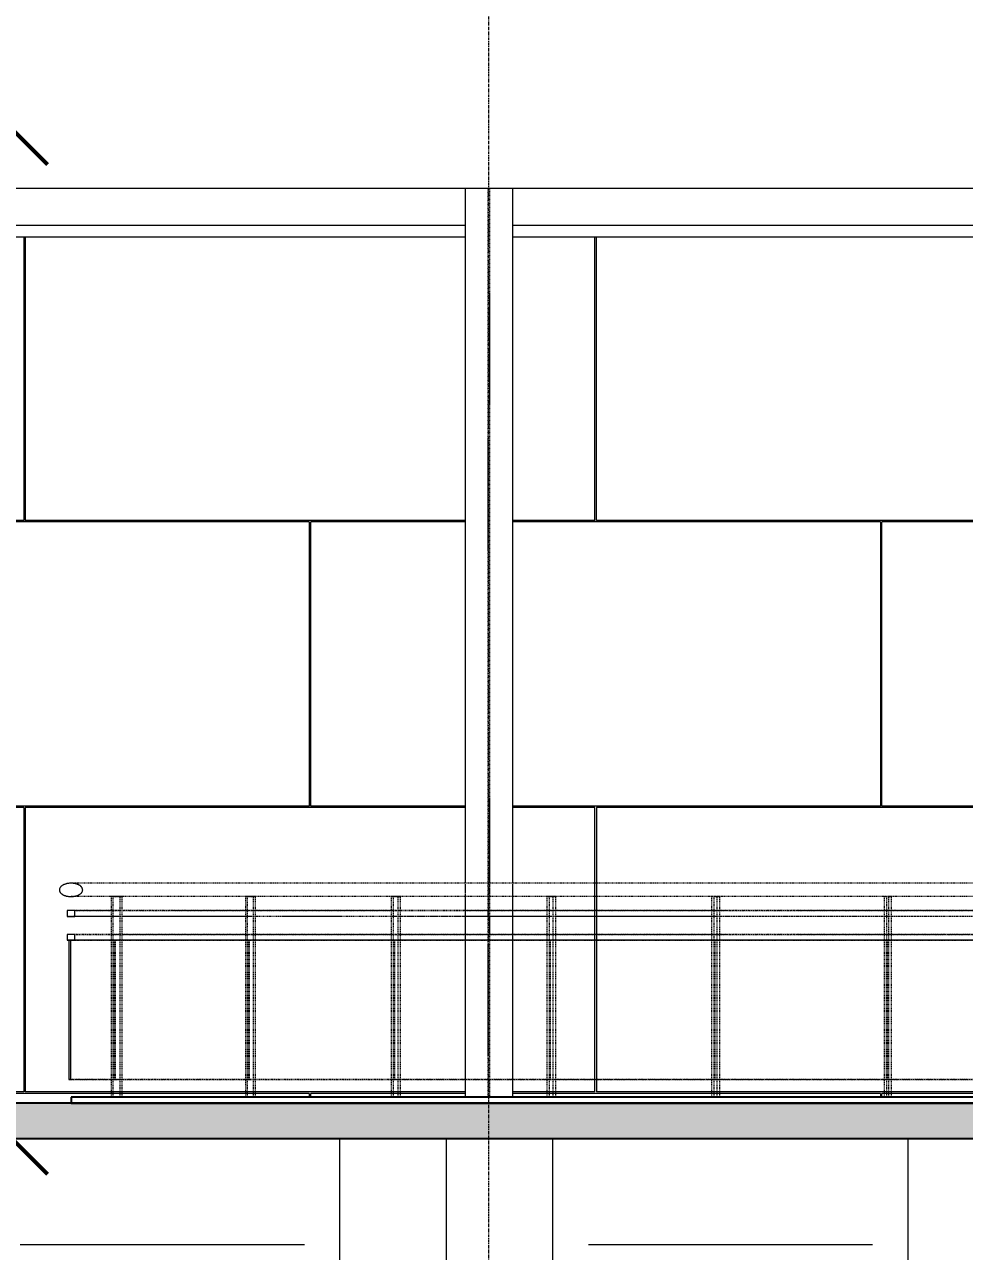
# Model space of a CAD drawing. Header units: inches. Extents: x -23445 to -52, y -314 to 853.
# Drawn here: x -8357.4 to -8198.6, y -25 to 182.1 of the extents above; entities that cross this region are included whole.
import ezdxf

# ---------------------------------------------------------------- set-up
doc = ezdxf.new("R2010")
doc.units = ezdxf.units.IN
doc.header["$MEASUREMENT"] = 0
for name, pattern in [('Dash 1_16_', [0.125, 0.0625, -0.0625]), ('Grid Line 1_2_', [0.875, 0.5, -0.125, 0.125, -0.125]), ('Hidden 1_8_', [0.1875, 0.125, -0.0625])]:
    doc.linetypes.add(name, pattern=pattern)
for name, color, linetype, lineweight in [('A-ANNO-DIMS', 211, 'Continuous', 9), ('A-ANNO-DIMS-192', 211, 'Continuous', 9), ('A-FLOR', 192, 'Continuous', 9), ('A-FLOR-HRAL', 11, 'Continuous', 9), ('A-FLOR-LEVL', 51, 'Continuous', 9), ('A-FLOR-PATT', 8, 'Continuous', 25), ('A-WALL-PATT', 111, 'Continuous', 25), ('C-TOPO', 7, 'Continuous', 9), ('I-WALL', 2, 'Continuous', 9), ('M-HVAC-DUCT', 70, 'Continuous', 9), ('S-BEAM', 12, 'Continuous', 9), ('S-COLS', 52, 'Continuous', 9), ('S-GRID', 1, 'Continuous', 9)]:
    doc.layers.add(name, color=color, linetype=linetype, lineweight=lineweight)
doc.styles.add('Arial_2', font='arial.ttf', dxfattribs={"height": 17.703593})
doc.dimstyles.new('Linear_-_3_32__Arial', dxfattribs={"dimscale": 12, "dimtxt": 18, "dimasz": 2, "dimexe": 1.5, "dimexo": 1, "dimgap": 1, "dimtad": 1, "dimdec": 4, "dimrnd": 0.0625, "dimzin": 1, "dimdsep": 46, "dimlunit": 4, "dimtxsty": 'Arial_2', "dimblk1": 'OBLIQUE', "dimblk2": 'OBLIQUE', "dimsah": 1, "dimcen": 0.09, "dimdle": 1.5, "dimazin": 0, "dimtfac": 1, "dimtdec": 4, "dimtix": 1, "dimtmove": 0, "dimatfit": 3, "dimfxl": 1, "dimtvp": 1, "dimtfill": 1, "dimfrac": 2, "dimtolj": 1, "dimtzin": 0, "dimarcsym": 2})

# ---------------------------------------------------------------- blocks, each defined once
blk = doc.blocks.new('Struct_Xcel_Sports Complex_rvt-4-Building Section - North_South looking West _ Fitness Center')
at = {"layer": 'A-FLOR-PATT', "lineweight": 9}
h = blk.add_hatch(dxfattribs=at)
h.set_pattern_fill('FP_56', style=0, pattern_type=2)
h.set_pattern_definition([(50, (-21606.15, 72.08), (55.0854, -4.8198), [5.76, -63.36]), (355, (-21606.15, 72.08), (-10.6557, 57.7685), [4.608, -50.688]), (100.451, (-21601.557, 71.68), (44.4295, 52.9487), [4.895, -53.848]), (46.184, (-21606.15, 87.44), (81.9644, -12.712), [8.64, -95.04]), (96.636, (-21599.32, 86.38), (71.7815, 74.8124), [7.343, -80.772]), (351.184, (-21606.15, 87.44), (71.782, 74.8124), [6.912, -76.032]), (21, (-21598.47, 83.6), (45.842, -30.9215), [5.76, -63.36]), (326, (-21598.47, 83.6), (18.687, 55.6915), [4.608, -50.688]), (71.451, (-21594.65, 81.025), (64.529, 24.77), [4.895, -53.848]), (37.5, (-21606.148, 72.082), (0.9339, 25.5668), [2.534, -47.539, 2.534, -48.922, -50.88]), (37.5, (-21606.148, 72.082), (0.9339, 25.5668), [-101.53, 2.534, -48.346]), (7.5, (-21606.148, 72.082), (20.20404, 30.2913), [2.534, -26.803, 2.534, -46.387, -19.392]), (7.5, (-21606.148, 72.082), (20.20404, 30.2913), [-78.259, 2.534, -16.858]), (327.5, (-21623.274, 72.082), (40.9978, -1.7324), [2.534, -16.666, 2.534, -57.37, -79.488]), (327.5, (-21623.274, 72.082), (40.9978, -1.7324), [-79.104, 2.534, -76.954]), (317.5, (-21630.954, 72.082), (44.7889, 7.6878), [2.534, -22.426, 2.534, -37.248, -56.448]), (317.5, (-21630.954, 72.082), (44.7889, 7.6878), [-64.742, 2.534, -53.914])])
h.paths.add_polyline_path([(-21132.3, -6), (-21132.3, 0), (-22790.8, 0), (-22790.8, -6), (-21136.06, -6)], flags=0)
at = {"layer": 'A-FLOR', "color": 250, "lineweight": 25}
for p, q in [((-21132.3, 0), (-22790.8, 0)), ((-22790.8, -6), (-21132.3, -6))]:
    blk.add_line(p, q, dxfattribs=at)
blk = doc.blocks.new('W-Wide Flange-Column - B1_F-1528734-Building Section - North_South looking West _ Fitness Center')
at = {"layer": 'S-COLS', "linetype": 'Hidden 1_8_'}
for p, q in [((-22108.96, 154.5), (-22108.96, 37.11)), ((-22108.65, 37.11), (-22108.65, 154.5)), ((-22108.96, 37.03), (-22108.96, 36.84)), ((-22108.96, 36.78), (-22108.96, 36.51)), ((-22108.96, 36.41), (-22108.96, 35.23)), ((-22108.65, 36.83), (-22108.65, 37.03)), ((-22108.65, 36.49), (-22108.65, 36.78)), ((-22108.65, 35.3), (-22108.65, 36.33)), ((-22108.96, 35.17), (-22108.96, 35.03)), ((-22108.96, 34.9), (-22108.96, 32.5)), ((-22108.65, 35.02), (-22108.65, 35.18)), ((-22108.65, 32.5), (-22108.65, 34.88)), ((-22108.96, 32.5), (-22108.96, 31.5)), ((-22108.96, 31.5), (-22108.96, 28.5)), ((-22108.65, 31.5), (-22108.65, 32.5)), ((-22108.65, 28.5), (-22108.65, 31.5)), ((-22108.96, 28.5), (-22108.96, 4)), ((-22108.65, 4), (-22108.65, 28.5)), ((-22108.96, 4), (-22108.96, 1)), ((-22108.65, 1), (-22108.65, 4))]:
    blk.add_line(p, q, dxfattribs=at)
blk = doc.blocks.new('Railing - 2_ 8_-939652-Building Section - North_South looking West _ Fitness Center')
at = {"layer": 'A-FLOR-HRAL'}
for p, q in [((-22179.75, 27.5), (-22179.75, 4)), ((-22179.42, 27.5), (-22179.75, 27.5)), ((-22179.42, 4), (-22179.42, 27.5)), ((-22179.75, 4), (-22179.42, 4))]:
    blk.add_line(p, q, dxfattribs=at)
at = {"layer": 'A-FLOR-HRAL', "linetype": 'Dash 1_16_'}
for p, q in [((-22179.75, 27.5), (-22172.28, 27.5)), ((-22172.1, 27.5), (-22179.42, 27.5)), ((-22172.28, 27.5), (-22172.14, 27.5)), ((-22172.14, 27.5), (-22172.14, 4)), ((-22171.94, 27.5), (-22172.14, 27.5)), ((-22171.94, 27.5), (-22172.1, 27.5)), ((-22171.94, 4), (-22171.94, 27.5)), ((-22172.28, 4), (-22179.75, 4)), ((-22179.42, 4), (-22172.1, 4)), ((-22172.14, 4), (-22172.28, 4)), ((-22171.94, 4), (-22172.14, 4)), ((-22172.1, 4), (-22171.94, 4))]:
    blk.add_line(p, q, dxfattribs=at)
blk = doc.blocks.new('Railing - 2_ x 1_2_-939656-Building Section - North_South looking West _ Fitness Center')
at = {"layer": 'A-FLOR-HRAL', "linetype": 'Dash 1_16_'}
for p, q in [((-22171.1, 34.87), (-22172.58, 34.87)), ((-22172.58, 34.87), (-22172.58, 32.5)), ((-22172.58, 34.87), (-22172.24, 34.87)), ((-22172.24, 34.87), (-22170.76, 34.87)), ((-22172.24, 32.5), (-22172.24, 34.87)), ((-22170.76, 34.87), (-22171.1, 34.87)), ((-22171.1, 1), (-22171.1, 34.87)), ((-22170.76, 1), (-22170.76, 34.87)), ((-22172.58, 32.5), (-22172.58, 31.5)), ((-22172.58, 31.5), (-22172.58, 28.5)), ((-22172.24, 31.5), (-22172.24, 32.5)), ((-22172.24, 28.5), (-22172.24, 31.5)), ((-22172.58, 28.5), (-22172.58, 4)), ((-22172.24, 4), (-22172.24, 28.5)), ((-22172.58, 4), (-22172.58, 1)), ((-22172.24, 1), (-22172.24, 4))]:
    blk.add_line(p, q, dxfattribs=at)
blk = doc.blocks.new('Railing - 2_ 8_-V124-Building Section - North_South looking West _ Fitness Center')
at = {"layer": 'A-FLOR-HRAL', "linetype": 'Dash 1_16_'}
for p, q in [((-22172.11, 4), (-22172.11, 27.5)), ((-22172.11, 27.5), (-22171.94, 27.5)), ((-22171.94, 27.5), (-22172.11, 27.5)), ((-22171.93, 27.5), (-22170.76, 27.5)), ((-22170.76, 27.5), (-22171.93, 27.5)), ((-22171.93, 27.5), (-22171.93, 4)), ((-22170.76, 27.5), (-22149.64, 27.5)), ((-22149.47, 27.5), (-22170.76, 27.5)), ((-22149.64, 27.5), (-22149.48, 27.5)), ((-22149.48, 27.5), (-22149.48, 4)), ((-22149.3, 27.5), (-22149.48, 27.5)), ((-22149.3, 27.5), (-22149.47, 27.5)), ((-22149.3, 4), (-22149.3, 27.5)), ((-22171.94, 4), (-22172.11, 4)), ((-22172.11, 4), (-22171.94, 4)), ((-22170.76, 4), (-22171.93, 4)), ((-22171.93, 4), (-22170.76, 4)), ((-22149.64, 4), (-22170.76, 4)), ((-22170.76, 4), (-22149.47, 4)), ((-22149.48, 4), (-22149.64, 4)), ((-22149.3, 4), (-22149.48, 4)), ((-22149.47, 4), (-22149.3, 4))]:
    blk.add_line(p, q, dxfattribs=at)
blk = doc.blocks.new('Railing - 2_ x 1_2_-V125-Building Section - North_South looking West _ Fitness Center')
at = {"layer": 'A-FLOR-HRAL', "linetype": 'Dash 1_16_'}
for p, q in [((-22148.56, 34.87), (-22149.91, 34.87)), ((-22149.91, 34.87), (-22149.91, 32.5)), ((-22149.91, 34.87), (-22149.54, 34.87)), ((-22149.54, 34.87), (-22148.19, 34.87)), ((-22149.54, 32.5), (-22149.54, 34.87)), ((-22148.19, 34.87), (-22148.56, 34.87)), ((-22148.56, 1), (-22148.56, 34.87)), ((-22148.19, 1), (-22148.19, 34.87)), ((-22149.91, 32.5), (-22149.91, 31.5)), ((-22149.91, 31.5), (-22149.91, 28.5)), ((-22149.54, 31.5), (-22149.54, 32.5)), ((-22149.54, 28.5), (-22149.54, 31.5)), ((-22149.91, 28.5), (-22149.91, 4)), ((-22149.54, 4), (-22149.54, 28.5)), ((-22149.91, 4), (-22149.91, 1)), ((-22149.54, 1), (-22149.54, 4))]:
    blk.add_line(p, q, dxfattribs=at)
blk = doc.blocks.new('Railing - 2_ 8_-V126-Building Section - North_South looking West _ Fitness Center')
at = {"layer": 'A-FLOR-HRAL', "linetype": 'Dash 1_16_'}
for p, q in [((-22149.45, 4), (-22149.45, 27.5)), ((-22149.45, 27.5), (-22149.3, 27.5)), ((-22149.3, 27.5), (-22149.45, 27.5)), ((-22149.29, 27.5), (-22148.19, 27.5)), ((-22148.19, 27.5), (-22149.29, 27.5)), ((-22149.29, 27.5), (-22149.29, 4)), ((-22148.19, 27.5), (-22125.08, 27.5)), ((-22124.92, 27.5), (-22148.19, 27.5)), ((-22125.08, 27.5), (-22124.9, 27.5)), ((-22124.74, 27.5), (-22124.92, 27.5)), ((-22124.9, 27.5), (-22124.9, 4)), ((-22124.74, 27.5), (-22124.9, 27.5)), ((-22124.74, 4), (-22124.74, 27.5)), ((-22149.3, 4), (-22149.45, 4)), ((-22149.45, 4), (-22149.3, 4)), ((-22148.19, 4), (-22149.29, 4)), ((-22149.29, 4), (-22148.19, 4)), ((-22125.08, 4), (-22148.19, 4)), ((-22148.19, 4), (-22124.92, 4)), ((-22124.9, 4), (-22125.08, 4)), ((-22124.92, 4), (-22124.74, 4)), ((-22124.74, 4), (-22124.9, 4))]:
    blk.add_line(p, q, dxfattribs=at)
blk = doc.blocks.new('Railing - 2_ x 1_2_-V127-Building Section - North_South looking West _ Fitness Center')
at = {"layer": 'A-FLOR-HRAL', "linetype": 'Dash 1_16_'}
for p, q in [((-22124.1, 34.87), (-22125.32, 34.87)), ((-22125.32, 34.87), (-22125.32, 32.5)), ((-22125.32, 34.87), (-22124.92, 34.87)), ((-22124.92, 34.87), (-22123.71, 34.87)), ((-22124.92, 32.5), (-22124.92, 34.87)), ((-22123.71, 34.87), (-22124.1, 34.87)), ((-22124.1, 1), (-22124.1, 34.87)), ((-22123.71, 1), (-22123.71, 34.87)), ((-22125.32, 32.5), (-22125.32, 31.5)), ((-22125.32, 31.5), (-22125.32, 28.5)), ((-22124.92, 31.5), (-22124.92, 32.5)), ((-22124.92, 28.5), (-22124.92, 31.5)), ((-22125.32, 28.5), (-22125.32, 4)), ((-22124.92, 4), (-22124.92, 28.5)), ((-22125.32, 4), (-22125.32, 1)), ((-22124.92, 1), (-22124.92, 4))]:
    blk.add_line(p, q, dxfattribs=at)
blk = doc.blocks.new('Railing - 2_ 8_-V128-Building Section - North_South looking West _ Fitness Center')
at = {"layer": 'A-FLOR-HRAL', "linetype": 'Dash 1_16_'}
for p, q in [((-22124.87, 4), (-22124.87, 27.5)), ((-22124.87, 27.5), (-22124.74, 27.5)), ((-22124.74, 27.5), (-22124.87, 27.5)), ((-22124.72, 27.5), (-22123.71, 27.5)), ((-22123.71, 27.5), (-22124.72, 27.5)), ((-22124.72, 27.5), (-22124.72, 4)), ((-22123.7, 27.5), (-22098.78, 27.5)), ((-22098.65, 27.5), (-22123.7, 27.5)), ((-22098.78, 27.5), (-22098.59, 27.5)), ((-22098.45, 27.5), (-22098.65, 27.5)), ((-22098.59, 27.5), (-22098.59, 4)), ((-22098.45, 27.5), (-22098.59, 27.5)), ((-22098.45, 4), (-22098.45, 27.5)), ((-22124.74, 4), (-22124.87, 4)), ((-22124.87, 4), (-22124.74, 4)), ((-22123.71, 4), (-22124.72, 4)), ((-22124.72, 4), (-22123.71, 4)), ((-22098.78, 4), (-22123.71, 4)), ((-22123.71, 4), (-22098.65, 4)), ((-22098.59, 4), (-22098.78, 4)), ((-22098.65, 4), (-22098.45, 4)), ((-22098.45, 4), (-22098.59, 4))]:
    blk.add_line(p, q, dxfattribs=at)
blk = doc.blocks.new('Railing - 2_ x 1_2_-V129-Building Section - North_South looking West _ Fitness Center')
at = {"layer": 'A-FLOR-HRAL', "linetype": 'Dash 1_16_'}
for p, q in [((-22097.93, 34.87), (-22098.99, 34.87)), ((-22098.99, 34.87), (-22098.99, 32.5)), ((-22098.99, 34.87), (-22098.57, 34.87)), ((-22098.57, 34.87), (-22097.5, 34.87)), ((-22098.57, 32.5), (-22098.57, 34.87)), ((-22097.5, 34.87), (-22097.93, 34.87)), ((-22097.93, 1), (-22097.93, 34.87)), ((-22097.5, 1), (-22097.5, 34.87)), ((-22098.99, 32.5), (-22098.99, 31.5)), ((-22098.99, 31.5), (-22098.99, 28.5)), ((-22098.57, 31.5), (-22098.57, 32.5)), ((-22098.57, 28.5), (-22098.57, 31.5)), ((-22098.99, 28.5), (-22098.99, 4)), ((-22098.57, 4), (-22098.57, 28.5)), ((-22098.99, 4), (-22098.99, 1)), ((-22098.57, 1), (-22098.57, 4))]:
    blk.add_line(p, q, dxfattribs=at)
blk = doc.blocks.new('Railing - 2_ 8_-V130-Building Section - North_South looking West _ Fitness Center')
at = {"layer": 'A-FLOR-HRAL', "linetype": 'Dash 1_16_'}
for p, q in [((-22098.56, 4), (-22098.56, 27.5)), ((-22098.56, 27.5), (-22098.45, 27.5)), ((-22098.45, 27.5), (-22098.56, 27.5)), ((-22098.43, 27.5), (-22097.5, 27.5)), ((-22097.5, 27.5), (-22098.43, 27.5)), ((-22098.43, 27.5), (-22098.43, 4)), ((-22097.5, 27.5), (-22070.96, 27.5)), ((-22070.85, 27.5), (-22097.5, 27.5)), ((-22070.96, 27.5), (-22070.77, 27.5)), ((-22070.64, 27.5), (-22070.85, 27.5)), ((-22070.77, 27.5), (-22070.77, 4)), ((-22070.64, 27.5), (-22070.77, 27.5)), ((-22070.64, 4), (-22070.64, 27.5)), ((-22098.45, 4), (-22098.56, 4)), ((-22098.56, 4), (-22098.45, 4)), ((-22097.5, 4), (-22098.43, 4)), ((-22098.43, 4), (-22097.5, 4)), ((-22070.96, 4), (-22097.5, 4)), ((-22097.5, 4), (-22070.85, 4)), ((-22070.77, 4), (-22070.96, 4)), ((-22070.85, 4), (-22070.64, 4)), ((-22070.64, 4), (-22070.77, 4))]:
    blk.add_line(p, q, dxfattribs=at)
blk = doc.blocks.new('Railing - 2_ x 1_2_-V131-Building Section - North_South looking West _ Fitness Center')
at = {"layer": 'A-FLOR-HRAL', "linetype": 'Dash 1_16_'}
for p, q in [((-22070.23, 34.87), (-22071.15, 34.87)), ((-22071.15, 34.87), (-22071.15, 32.5)), ((-22071.15, 34.87), (-22070.7, 34.87)), ((-22070.7, 34.87), (-22069.79, 34.87)), ((-22070.7, 32.5), (-22070.7, 34.87)), ((-22069.79, 34.87), (-22070.23, 34.87)), ((-22070.23, 1), (-22070.23, 34.87)), ((-22069.79, 1), (-22069.79, 34.87)), ((-22071.15, 32.5), (-22071.15, 31.5)), ((-22071.15, 31.5), (-22071.15, 28.5)), ((-22070.7, 31.5), (-22070.7, 32.5)), ((-22070.7, 28.5), (-22070.7, 31.5)), ((-22071.15, 28.5), (-22071.15, 4)), ((-22070.7, 27.5), (-22070.7, 28.5)), ((-22070.7, 4), (-22070.7, 27.5)), ((-22071.15, 4), (-22071.15, 1)), ((-22070.7, 1), (-22070.7, 4))]:
    blk.add_line(p, q, dxfattribs=at)
blk = doc.blocks.new('Railing - 2_ 8_-V132-Building Section - North_South looking West _ Fitness Center')
at = {"layer": 'A-FLOR-HRAL', "linetype": 'Dash 1_16_'}
for p, q in [((-22070.73, 4), (-22070.73, 27.5)), ((-22070.62, 27.5), (-22069.79, 27.5)), ((-22069.79, 27.5), (-22070.62, 27.5)), ((-22070.62, 27.5), (-22070.62, 4)), ((-22069.79, 27.5), (-22041.85, 27.5)), ((-22041.75, 27.5), (-22069.79, 27.5)), ((-22041.85, 27.5), (-22041.64, 27.5)), ((-22041.53, 27.5), (-22041.75, 27.5)), ((-22041.64, 27.5), (-22041.64, 4)), ((-22041.53, 27.5), (-22041.64, 27.5)), ((-22041.53, 4), (-22041.53, 27.5)), ((-22069.79, 4), (-22070.62, 4)), ((-22070.62, 4), (-22069.79, 4)), ((-22041.85, 4), (-22069.79, 4)), ((-22069.79, 4), (-22041.75, 4)), ((-22041.64, 4), (-22041.85, 4)), ((-22041.75, 4), (-22041.53, 4)), ((-22041.53, 4), (-22041.64, 4))]:
    blk.add_line(p, q, dxfattribs=at)
blk = doc.blocks.new('Railing - 2_ x 1_2_-V133-Building Section - North_South looking West _ Fitness Center')
at = {"layer": 'A-FLOR-HRAL', "linetype": 'Dash 1_16_'}
for p, q in [((-22041.24, 34.87), (-22041.99, 34.87)), ((-22041.99, 34.87), (-22041.99, 32.5)), ((-22041.99, 34.87), (-22041.53, 34.87)), ((-22041.53, 34.87), (-22040.78, 34.87)), ((-22041.53, 32.5), (-22041.53, 34.87)), ((-22040.78, 34.87), (-22041.24, 34.87)), ((-22041.24, 1), (-22041.24, 34.87)), ((-22040.78, 1), (-22040.78, 34.87)), ((-22041.99, 32.5), (-22041.99, 31.5)), ((-22041.99, 31.5), (-22041.99, 28.5)), ((-22041.53, 31.5), (-22041.53, 32.5)), ((-22041.53, 28.5), (-22041.53, 31.5)), ((-22041.99, 28.5), (-22041.99, 4)), ((-22041.53, 4), (-22041.53, 28.5)), ((-22041.99, 4), (-22041.99, 1)), ((-22041.53, 1), (-22041.53, 4))]:
    blk.add_line(p, q, dxfattribs=at)
blk = doc.blocks.new('Railing - 2_ 8_-V134-Building Section - North_South looking West _ Fitness Center')
at = {"layer": 'A-FLOR-HRAL', "linetype": 'Dash 1_16_'}
for p, q in [((-22041.6, 4), (-22041.6, 27.5)), ((-22041.51, 27.5), (-22041.6, 27.5)), ((-22041.51, 27.5), (-22040.78, 27.5)), ((-22040.78, 27.5), (-22041.51, 27.5)), ((-22041.51, 27.5), (-22041.51, 4)), ((-22040.78, 27.5), (-22011.65, 27.5)), ((-22011.58, 27.5), (-22040.78, 27.5)), ((-22011.65, 27.5), (-22011.44, 27.5)), ((-22011.36, 27.5), (-22011.58, 27.5)), ((-22011.44, 27.5), (-22011.44, 4)), ((-22011.36, 27.5), (-22011.44, 27.5)), ((-22011.36, 4), (-22011.36, 27.5)), ((-22041.6, 4), (-22041.51, 4)), ((-22040.78, 4), (-22041.51, 4)), ((-22041.51, 4), (-22040.78, 4)), ((-22011.65, 4), (-22040.78, 4)), ((-22040.78, 4), (-22011.58, 4)), ((-22011.44, 4), (-22011.65, 4)), ((-22011.58, 4), (-22011.36, 4)), ((-22011.36, 4), (-22011.44, 4))]:
    blk.add_line(p, q, dxfattribs=at)
blk = doc.blocks.new('Railing - Railing-939582-Building Section - North_South looking West _ Fitness Center')
at = {"layer": 'A-FLOR-HRAL', "linetype": 'Dash 1_16_'}
for p, q in [((-22172.13, 32.5), (-22180.04, 32.5)), ((-22172.13, 31.5), (-22180.04, 31.5)), ((-22178.72, 32.5), (-22171.47, 32.5)), ((-22171.47, 31.5), (-22178.72, 31.5)), ((-22171.43, 32.5), (-22172.13, 32.5)), ((-22170.78, 31.5), (-22172.13, 31.5)), ((-22171.47, 32.5), (-22170.77, 32.5)), ((-22170.77, 31.5), (-22171.47, 31.5)), ((-22170.78, 32.5), (-22171.43, 32.5)), ((-22162.49, 32.5), (-22170.78, 32.5)), ((-22149.57, 31.5), (-22170.78, 31.5)), ((-22170.77, 32.5), (-22148.9, 32.5)), ((-22148.9, 31.5), (-22170.77, 31.5)), ((-22149.57, 32.5), (-22162.49, 32.5)), ((-22148.23, 32.5), (-22149.57, 32.5)), ((-22148.23, 31.5), (-22149.57, 31.5)), ((-22148.9, 32.5), (-22148.23, 32.5)), ((-22148.23, 31.5), (-22148.9, 31.5)), ((-22125.01, 32.5), (-22148.23, 32.5)), ((-22148.23, 32.5), (-22124.41, 32.5)), ((-22124.41, 31.5), (-22148.23, 31.5)), ((-22143.61, 31.5), (-22148.23, 31.5)), ((-22133.7, 31.5), (-22143.61, 31.5)), ((-22125.01, 31.5), (-22133.7, 31.5)), ((-22123.71, 32.5), (-22125.01, 32.5)), ((-22123.71, 31.5), (-22125.01, 31.5)), ((-22124.41, 32.5), (-22123.72, 32.5)), ((-22123.72, 31.5), (-22124.41, 31.5)), ((-22123.72, 32.5), (-22098.19, 32.5)), ((-22098.19, 31.5), (-22123.72, 31.5)), ((-22123.5, 32.5), (-22123.7, 32.5)), ((-22123.5, 31.5), (-22123.7, 31.5)), ((-22113.02, 32.5), (-22123.5, 32.5)), ((-22113.02, 31.5), (-22123.5, 31.5)), ((-22102.27, 32.5), (-22113.02, 32.5)), ((-22102.27, 31.5), (-22113.02, 31.5)), ((-22098.73, 32.5), (-22102.27, 32.5)), ((-22098.73, 31.5), (-22102.27, 31.5)), ((-22097.53, 32.5), (-22098.73, 32.5)), ((-22097.53, 31.5), (-22098.73, 31.5)), ((-22098.19, 32.5), (-22097.53, 32.5)), ((-22097.53, 31.5), (-22098.19, 31.5)), ((-22070.92, 32.5), (-22097.53, 32.5)), ((-22097.53, 32.5), (-22070.46, 32.5)), ((-22070.46, 31.5), (-22097.53, 31.5)), ((-22070.92, 31.5), (-22097.53, 31.5)), ((-22069.8, 32.5), (-22070.92, 32.5)), ((-22069.8, 31.5), (-22070.92, 31.5)), ((-22070.46, 32.5), (-22069.8, 32.5)), ((-22069.8, 31.5), (-22070.46, 31.5)), ((-22068.56, 32.5), (-22069.8, 32.5)), ((-22069.8, 32.5), (-22041.43, 32.5)), ((-22041.43, 31.5), (-22069.8, 31.5)), ((-22045.01, 31.5), (-22069.8, 31.5)), ((-22056.88, 32.5), (-22068.56, 32.5)), ((-22045.01, 32.5), (-22056.88, 32.5)), ((-22041.81, 32.5), (-22045.01, 32.5)), ((-22041.81, 31.5), (-22045.01, 31.5)), ((-22040.8, 32.5), (-22041.81, 32.5)), ((-22040.8, 31.5), (-22041.81, 31.5)), ((-22041.43, 32.5), (-22040.8, 32.5)), ((-22040.8, 31.5), (-22041.43, 31.5)), ((-22011.62, 32.5), (-22040.8, 32.5)), ((-22040.8, 32.5), (-22011.33, 32.5)), ((-22011.33, 31.5), (-22040.8, 31.5)), ((-22032.95, 31.5), (-22040.8, 31.5)), ((-22020.74, 31.5), (-22032.95, 31.5)), ((-22172.21, 28.5), (-22180.04, 28.5)), ((-22179.75, 27.5), (-22180.04, 27.5)), ((-22172.21, 27.5), (-22179.75, 27.5)), ((-22178.72, 28.5), (-22171.47, 28.5)), ((-22171.47, 27.5), (-22178.72, 27.5)), ((-22170.78, 28.5), (-22172.21, 28.5)), ((-22171.95, 27.5), (-22172.21, 27.5)), ((-22171.43, 27.5), (-22171.94, 27.5)), ((-22171.47, 28.5), (-22170.77, 28.5)), ((-22170.77, 27.5), (-22171.47, 27.5)), ((-22170.78, 27.5), (-22171.43, 27.5)), ((-22149.57, 28.5), (-22170.78, 28.5)), ((-22149.57, 27.5), (-22170.78, 27.5)), ((-22170.77, 28.5), (-22148.9, 28.5)), ((-22148.9, 27.5), (-22170.77, 27.5)), ((-22148.23, 28.5), (-22149.57, 28.5)), ((-22149.34, 27.5), (-22149.57, 27.5)), ((-22148.23, 27.5), (-22149.32, 27.5)), ((-22148.9, 28.5), (-22148.23, 28.5)), ((-22148.23, 27.5), (-22148.9, 27.5)), ((-22143.61, 28.5), (-22148.23, 28.5)), ((-22148.23, 28.5), (-22124.41, 28.5)), ((-22124.41, 27.5), (-22148.23, 27.5)), ((-22125.01, 27.5), (-22148.23, 27.5)), ((-22125.01, 28.5), (-22143.61, 28.5)), ((-22123.71, 28.5), (-22125.01, 28.5)), ((-22124.76, 27.5), (-22125.01, 27.5)), ((-22123.71, 27.5), (-22124.74, 27.5)), ((-22124.41, 28.5), (-22123.72, 28.5)), ((-22123.72, 27.5), (-22124.41, 27.5)), ((-22123.72, 28.5), (-22098.19, 28.5)), ((-22098.19, 27.5), (-22123.72, 27.5)), ((-22123.5, 28.5), (-22123.7, 28.5)), ((-22098.73, 27.5), (-22123.7, 27.5)), ((-22098.73, 28.5), (-22123.5, 28.5)), ((-22097.53, 28.5), (-22098.73, 28.5)), ((-22098.48, 27.5), (-22098.73, 27.5)), ((-22097.53, 27.5), (-22098.46, 27.5)), ((-22098.19, 28.5), (-22097.53, 28.5)), ((-22097.53, 27.5), (-22098.19, 27.5)), ((-22070.92, 28.5), (-22097.53, 28.5)), ((-22097.53, 28.5), (-22070.46, 28.5)), ((-22070.46, 27.5), (-22097.53, 27.5)), ((-22070.92, 27.5), (-22097.53, 27.5)), ((-22069.8, 28.5), (-22070.92, 28.5)), ((-22070.66, 27.5), (-22070.92, 27.5)), ((-22069.8, 27.5), (-22070.64, 27.5)), ((-22070.46, 28.5), (-22069.8, 28.5)), ((-22069.8, 27.5), (-22070.46, 27.5)), ((-22068.56, 28.5), (-22069.8, 28.5)), ((-22069.8, 28.5), (-22041.43, 28.5)), ((-22041.43, 27.5), (-22069.8, 27.5)), ((-22041.81, 27.5), (-22069.8, 27.5)), ((-22056.88, 28.5), (-22068.56, 28.5)), ((-22045.01, 28.5), (-22056.88, 28.5)), ((-22041.81, 28.5), (-22045.01, 28.5)), ((-22040.8, 28.5), (-22041.81, 28.5)), ((-22041.55, 27.5), (-22041.81, 27.5)), ((-22040.8, 27.5), (-22041.53, 27.5)), ((-22041.43, 28.5), (-22040.8, 28.5)), ((-22040.8, 27.5), (-22041.43, 27.5)), ((-22032.95, 28.5), (-22040.8, 28.5)), ((-22040.8, 28.5), (-22011.33, 28.5)), ((-22011.33, 27.5), (-22040.8, 27.5)), ((-22011.62, 27.5), (-22040.8, 27.5)), ((-22020.74, 28.5), (-22032.95, 28.5))]:
    blk.add_line(p, q, dxfattribs=at)
at = {"layer": 'A-FLOR-HRAL'}
for p, q in [((-22178.72, 32.5), (-22180.04, 32.5)), ((-22180.04, 32.5), (-22180.04, 31.5)), ((-22180.04, 31.5), (-22178.72, 31.5)), ((-22178.72, 31.5), (-22178.72, 32.5)), ((-22178.72, 28.5), (-22180.04, 28.5)), ((-22180.04, 28.5), (-22180.04, 27.5)), ((-22180.04, 27.5), (-22178.72, 27.5)), ((-22178.72, 27.5), (-22178.72, 28.5))]:
    blk.add_line(p, q, dxfattribs=at)
at = {"layer": 'A-FLOR-HRAL', "linetype": 'Dash 1_16_', "flags": 128}
for points in [[(-21906.05, 37.13), (-21918.05, 37.13), (-21930.04, 37.13), (-21942, 37.13), (-21953.92, 37.13), (-21965.79, 37.13), (-21977.59, 37.13), (-21989.31, 37.13), (-22000.94, 37.13), (-22012.46, 37.13), (-22023.86, 37.13), (-22035.14, 37.13), (-22046.27, 37.13), (-22057.24, 37.13), (-22068.05, 37.13), (-22078.68, 37.13), (-22089.11, 37.13), (-22099.34, 37.13), (-22109.36, 37.13), (-22119.15, 37.13), (-22128.7, 37.13), (-22138.01, 37.13), (-22147.06, 37.13), (-22155.84, 37.13), (-22164.34, 37.13), (-22172.55, 37.13), (-22179.38, 37.13)], [(-21906.05, 34.88), (-21918.05, 34.88), (-21930.04, 34.88), (-21942, 34.88), (-21953.92, 34.88), (-21965.79, 34.88), (-21977.59, 34.88), (-21989.31, 34.88), (-22000.94, 34.88), (-22012.46, 34.88), (-22023.86, 34.88), (-22035.14, 34.88), (-22046.27, 34.88), (-22057.24, 34.88), (-22068.05, 34.88), (-22078.68, 34.88), (-22089.11, 34.88), (-22099.34, 34.88), (-22109.36, 34.88), (-22119.15, 34.88), (-22128.7, 34.88), (-22138.01, 34.88), (-22147.06, 34.88), (-22155.84, 34.88), (-22164.34, 34.88), (-22172.55, 34.88), (-22179.38, 34.88)]]:
    blk.add_lwpolyline(points, dxfattribs=at)
at = {"layer": 'A-FLOR-HRAL'}
for points in [[(-22177.4, 36), (-22177.41, 36.05), (-22177.43, 36.14), (-22177.47, 36.27), (-22177.52, 36.37), (-22177.57, 36.45), (-22177.6, 36.5), (-22177.65, 36.55), (-22177.71, 36.61), (-22177.8, 36.68), (-22177.9, 36.75), (-22177.98, 36.8), (-22178.04, 36.83), (-22178.1, 36.86), (-22178.19, 36.9), (-22178.29, 36.94), (-22178.42, 36.99), (-22178.56, 37.02), (-22178.69, 37.06), (-22178.87, 37.09), (-22179.1, 37.12), (-22179.38, 37.13), (-22179.65, 37.12), (-22179.88, 37.09), (-22180.06, 37.06), (-22180.22, 37.02), (-22180.39, 36.97), (-22180.56, 36.91), (-22180.66, 36.86), (-22180.7, 36.84), (-22180.73, 36.82), (-22180.81, 36.77), (-22180.95, 36.69), (-22181.07, 36.59), (-22181.13, 36.52), (-22181.15, 36.49), (-22181.18, 36.45), (-22181.24, 36.36), (-22181.31, 36.21), (-22181.34, 36.07), (-22181.35, 36)], [(-22181.35, 36), (-22181.34, 35.95), (-22181.32, 35.86), (-22181.28, 35.73), (-22181.23, 35.63), (-22181.19, 35.55), (-22181.15, 35.5), (-22181.11, 35.45), (-22181.04, 35.39), (-22180.95, 35.31), (-22180.85, 35.25), (-22180.77, 35.2), (-22180.71, 35.17), (-22180.65, 35.14), (-22180.57, 35.1), (-22180.46, 35.06), (-22180.33, 35.01), (-22180.2, 34.97), (-22180.06, 34.94), (-22179.88, 34.91), (-22179.65, 34.88), (-22179.38, 34.87), (-22179.1, 34.88), (-22178.87, 34.91), (-22178.69, 34.94), (-22178.54, 34.98), (-22178.36, 35.03), (-22178.2, 35.09), (-22178.1, 35.14), (-22178.05, 35.17), (-22178.02, 35.18), (-22177.94, 35.23), (-22177.8, 35.31), (-22177.68, 35.41), (-22177.62, 35.48), (-22177.6, 35.51), (-22177.57, 35.55), (-22177.51, 35.64), (-22177.44, 35.79), (-22177.41, 35.93), (-22177.4, 36)]]:
    blk.add_open_spline(points, degree=3, knots=[0, 0, 0, 0, 0.027778, 0.055556, 0.083333, 0.097222, 0.111111, 0.125, 0.138889, 0.166667, 0.194444, 0.208333, 0.222222, 0.236111, 0.25, 0.277778, 0.305556, 0.333333, 0.361111, 0.388889, 0.444444, 0.5, 0.555556, 0.611111, 0.638889, 0.666667, 0.708333, 0.75, 0.770833, 0.776042, 0.78125, 0.791667, 0.833333, 0.875, 0.885417, 0.890625, 0.895833, 0.916667, 0.958333, 1, 1, 1, 1], dxfattribs=at)
for name in ['Railing - 2_ x 1_2_-939656-Building Section - North_South looking West _ Fitness Center', 'Railing - 2_ x 1_2_-V125-Building Section - North_South looking West _ Fitness Center', 'Railing - 2_ x 1_2_-V127-Building Section - North_South looking West _ Fitness Center', 'Railing - 2_ x 1_2_-V129-Building Section - North_South looking West _ Fitness Center', 'Railing - 2_ x 1_2_-V131-Building Section - North_South looking West _ Fitness Center', 'Railing - 2_ x 1_2_-V133-Building Section - North_South looking West _ Fitness Center', 'Railing - 2_ 8_-939652-Building Section - North_South looking West _ Fitness Center', 'Railing - 2_ 8_-V124-Building Section - North_South looking West _ Fitness Center', 'Railing - 2_ 8_-V126-Building Section - North_South looking West _ Fitness Center', 'Railing - 2_ 8_-V128-Building Section - North_South looking West _ Fitness Center', 'Railing - 2_ 8_-V130-Building Section - North_South looking West _ Fitness Center', 'Railing - 2_ 8_-V132-Building Section - North_South looking West _ Fitness Center', 'Railing - 2_ 8_-V134-Building Section - North_South looking West _ Fitness Center']:
    blk.add_blockref(name, (0, 0))
blk = doc.blocks.new('Girt_C - 10_D-1401751-Building Section - North_South looking West _ Fitness Center')
at = {"layer": 'S-BEAM'}
for p, q in [((-22112.8, 148.19), (-22288.74, 148.19)), ((-21871.55, 148.19), (-22104.8, 148.19))]:
    blk.add_line(p, q, dxfattribs=at)
blk = doc.blocks.new('DIMBLOCK1-Building Section - North_South looking West _ Fitness Center')
at = {"layer": 'A-ANNO-DIMS-192'}
for p, q in [((-8365.52, 188.5), (-8365.52, -18)), ((-8360.55, 170.5), (-8383.52, 170.5)), ((-8365.52, 170.5), (-8360.55, 170.5)), ((-8360.55, 0), (-8383.52, 0)), ((-8365.52, 0), (-8360.55, 0))]:
    blk.add_line(p, q, dxfattribs=at)
at = {"layer": 'A-ANNO-DIMS-192', "lineweight": 50}
for p, q in [((-8365.52, 170.5), (-8377.52, 182.5)), ((-8365.52, 170.5), (-8353.52, 158.5)), ((-8365.52, 0), (-8377.52, 12)), ((-8365.52, 0), (-8353.52, -12))]:
    blk.add_line(p, q, dxfattribs=at)
at = {"layer": 'A-ANNO-DIMS-192', "color": 0, "insert": (-8400.48, 26.54), "char_height": 17.7036, "width": 140.8985, "attachment_point": 1, "rotation": 90, "line_spacing_factor": 0.938532, "style": 'Arial_2', "bg_fill": 3, "box_fill_scale": 1.25, "bg_fill_color": 0, "bg_fill_transparency": 0}
blk.add_mtext('14\' - 2 1/2"', dxfattribs=at)
blk = doc.blocks.new('_Oblique')
at = {"color": 0, "linetype": 'ByBlock', "lineweight": -2}
blk.add_line((-0.5, -0.5), (0.5, 0.5), dxfattribs=at)

msp = doc.modelspace()

# ---------------------------------------------------------------- hatches: boundary and pattern name
at = {"layer": 'A-WALL-PATT', "lineweight": 9}
h = msp.add_hatch(dxfattribs=at)
h.set_pattern_fill('FP_54', color=256, style=0, pattern_type=2)
h.set_pattern_definition([(90, (-21385.18, -673.75), (-193, -193), [48, -145]), (180, (-21385.18, -673.75), (-2e-14, -193), [96.25, -96.75]), (270, (-21481.43, -625.75), (-193, -193), [48, -145]), (180, (-21385.18, -625.75), (-2e-14, -193), [96.25, -96.75]), (270, (-21481.68, -625.75), (-193, -193), [48, -145]), (180, (-21481.68, -625.75), (-2e-14, -193), [96.25, -96.75]), (90, (-21577.93, -673.75), (-193, -193), [48, -145]), (180, (-21481.68, -673.75), (-2e-14, -193), [96.25, -96.75]), (90, (-21433.18, -625.5), (-193, -193), [48, -145]), (180, (-21384.93, -625.5), (-2e-14, -193), [48.25, -144.75]), (180, (-21384.93, -577.5), (-2e-14, -193), [48.25, -144.75]), (90, (-21529.68, -625.5), (-193, -193), [48, -145]), (180, (-21433.43, -625.5), (-2e-14, -193), [96.25, -96.75]), (270, (-21433.43, -577.5), (-193, -193), [48, -145]), (180, (-21433.43, -577.5), (-2e-14, -193), [96.25, -96.75]), (180, (-21529.93, -625.5), (-2e-14, -193), [48, -145]), (270, (-21529.93, -577.5), (-193, -193), [48, -145]), (180, (-21529.93, -577.5), (-2e-14, -193), [48, -145]), (90, (-21385.18, -577.25), (-193, -193), [48, -145]), (180, (-21385.18, -577.25), (-2e-14, -193), [96.25, -96.75]), (270, (-21481.43, -529.25), (-193, -193), [48, -145]), (180, (-21385.18, -529.25), (-2e-14, -193), [96.25, -96.75]), (270, (-21481.68, -529.25), (-193, -193), [48, -145]), (180, (-21481.68, -529.25), (-2e-14, -193), [96.25, -96.75]), (270, (-21577.93, -529.25), (-193, -193), [48, -145]), (180, (-21481.68, -577.25), (-2e-14, -193), [96.25, -96.75]), (90, (-21433.18, -529), (-193, -193), [48, -145]), (180, (-21384.93, -529), (-2e-14, -193), [48.25, -144.75]), (180, (-21384.93, -481), (-2e-14, -193), [48.25, -144.75]), (90, (-21529.68, -529), (-193, -193), [48, -145]), (180, (-21433.43, -529), (-2e-14, -193), [96.25, -96.75]), (270, (-21433.43, -481), (-193, -193), [48, -145]), (180, (-21433.43, -481), (-2e-14, -193), [96.25, -96.75]), (180, (-21529.93, -529), (-2e-14, -193), [48, -145]), (270, (-21529.93, -481), (-193, -193), [48, -145]), (180, (-21529.93, -481), (-2e-14, -193), [48, -145])])
h.paths.add_polyline_path([(-8446.70495, 0), (-8349.53117, 0), (-8349.53117, 1), (-8282.95495, 1), (-8282.95495, 146.25), (-8460.82988, 146.25), (-8483.32362, 123.82015), (-8486.14389, 121.26604), (-8490.66888, 118.01732), (-8494.69472, 115.69779), (-8498.21364, 114.03346), (-8502.64878, 112.44654), (-8507.93633, 111.19545), (-8511.87763, 110.61081), (-8517.45495, 110.29846), (-8517.45495, 98.25), (-8446.70495, 98.25), (-8446.70495, 61.59675)], flags=0)
h.paths.add_polyline_path([(-7754.57995, 1), (-7651.57995, 1), (-7651.57995, 146.25), (-7792.45495, 146.25), (-7792.45495, 1), (-7754.95495, 1)], flags=0)
h.paths.add_polyline_path([(-8150.86323, 1), (-8041.70495, 1), (-8041.70495, 146.25), (-8274.95495, 146.25), (-8274.95495, 1), (-8180.85977, 1)], flags=0)
h.paths.add_polyline_path([(-7914.95495, 1), (-7800.45495, 1), (-7800.45495, 5.04615), (-7895.58689, 146.25), (-7941.33326, 146.25), (-8033.70495, 5.19546), (-8033.70495, 1), (-7915.20495, 1)], flags=0)
h.paths.add_polyline_path([(-7800.45495, 6.83677), (-7800.45495, 146.25), (-7894.31282, 146.25), (-7803.40371, 11.21675)], flags=0)
h.paths.add_polyline_path([(-8033.70495, 7.02079), (-7942.60581, 146.25), (-8033.70495, 146.25), (-8033.70495, 7.61718)], flags=0)
h.paths.add_polyline_path([(-8249.25893, 34.89053), (-8249.25893, 34.89082), (-8246.39508, 34.89068)], flags=0)
h.paths.add_polyline_path([(-8298.41056, 35.22404), (-8298.41056, 35.22423), (-8298.152, 35.22423)], flags=0)
h.paths.add_polyline_path([(-8298.69337, 35.22404), (-8298.69337, 35.22423), (-8298.41056, 35.22404)], flags=0)
h.paths.add_polyline_path([(-8299.85979, 35.22404), (-8299.85979, 35.22423), (-8299.36473, 35.22423)], flags=0)
h.paths.add_polyline_path([(-7748.70443, 35.24126), (-7748.20623, 35.24139), (-7745.96247, 35.24139)], flags=0)
h.paths.add_polyline_path([(-8517.45495, 142.37968), (-8516.55524, 142.38182), (-8513.6371, 142.68288), (-8511.16539, 143.35861), (-8509.02803, 144.30164), (-8506.87249, 145.69624), (-8506.22412, 146.25), (-8517.45495, 146.25), (-8517.45495, 142.46242)], flags=0)
at = {"layer": 'C-TOPO'}
h = msp.add_hatch(dxfattribs=at)
h.set_pattern_fill('FP_46', color=256, style=0, pattern_type=2)
h.set_pattern_definition([(0, (-21606.15, 72.08), (48, 48), [48, -48]), (0, (-21606.15, 90.08), (48, 48), [48, -48]), (0, (-21606.15, 108.08), (48, 48), [48, -48]), (90, (-21600.15, 114.08), (-48, 48), [48, -48]), (90, (-21582.15, 114.08), (-48, 48), [48, -48]), (90, (-21564.15, 114.08), (-48, 48), [48, -48])])
h.paths.add_polyline_path([(-9049.10649, -99.61925), (-7295.09979, -99.61925), (-7295.09979, -48), (-7307.45495, -48), (-7307.45495, -36), (-7302.45495, -36), (-7302.45495, -6), (-8960.95495, -6), (-8960.95495, -36), (-8955.95495, -36), (-8955.95495, -48), (-8973.95495, -48), (-8973.95495, -36), (-8970.95495, -36), (-8970.95495, 0), (-9204.03049, 0), (-9204.03049, -99.61925), (-9052.94286, -99.61925)], flags=0)

# ---------------------------------------------------------------- linework, layer by layer
at = {"layer": 'A-FLOR', "lineweight": 25}
for p, q in [((-7480.87874, 1), (-8349.53117, 1)), ((-8349.53117, 1), (-8349.53117, 0)), ((-8349.53117, 0), (-7480.87874, 0))]:
    msp.add_line(p, q, dxfattribs=at)
at = {"layer": 'A-FLOR-LEVL', "linetype": 'Grid Line 1_2_'}
msp.add_line((-9397.52325, 0), (-6347.23966, 0), dxfattribs=at)
at = {"layer": 'I-WALL'}
for p, q in [((-8282.95495, 146.25), (-8460.82988, 146.25)), ((-8041.70495, 146.25), (-8274.95495, 146.25))]:
    msp.add_line(p, q, dxfattribs=at)
at = {"layer": 'M-HVAC-DUCT'}
msp.add_line((-8445.95246, 154.5), (-7390.07995, 154.5), dxfattribs=at)
at = {"layer": 'S-COLS'}
for p, q in [((-8282.95495, 154.5), (-8282.95495, 37.11539)), ((-8274.95495, 154.5), (-8274.95495, 37.09812)), ((-8282.95495, 36.97353), (-8282.95495, 36.70845)), ((-8282.95495, 36.67572), (-8282.95495, 36.40675)), ((-8282.95495, 36.39865), (-8282.95495, 36.03768)), ((-8282.95495, 35.95112), (-8282.95495, 35.38475)), ((-8282.95495, 35.30972), (-8282.95495, 35.06205)), ((-8274.95495, 36.98036), (-8274.95495, 36.69384)), ((-8274.95495, 36.66926), (-8274.95495, 36.44264)), ((-8274.95495, 36.40675), (-8274.95495, 34.96204)), ((-8282.95495, 35.03737), (-8282.95495, 34.91929)), ((-8282.95495, 34.8945), (-8282.95495, 32.5)), ((-8274.95495, 34.88472), (-8274.95495, 32.5)), ((-8282.95495, 32.5), (-8282.95495, 31.58155)), ((-8282.95495, 31.5), (-8282.95495, 28.5)), ((-8274.95495, 32.5), (-8274.95495, 31.5)), ((-8274.95495, 31.5), (-8274.95495, 28.5)), ((-8282.95495, 28.5), (-8282.95495, 27.58155)), ((-8282.95495, 27.5), (-8282.95495, 4)), ((-8274.95495, 28.5), (-8274.95495, 4)), ((-8282.95495, 4), (-8282.95495, 1)), ((-8274.95495, 4), (-8274.95495, 1))]:
    msp.add_line(p, q, dxfattribs=at)
at = {"layer": 'S-GRID', "linetype": 'Grid Line 1_2_'}
msp.add_line((-8278.95495, -293.03588), (-8278.95495, 738.65708), dxfattribs=at)
msp.add_line((-8278.95495, -293.03588), (-8278.95495, 738.65708), dxfattribs=at)

# ---------------------------------------------------------------- block references
at = {"layer": 'A-FLOR-HRAL', "linetype": 'Dash 1_16_'}
msp.add_blockref('Railing - Railing-939582-Building Section - North_South looking West _ Fitness Center', (13829.84786, 0), dxfattribs=at)
at = {"layer": 'S-BEAM'}
msp.add_blockref('Girt_C - 10_D-1401751-Building Section - North_South looking West _ Fitness Center', (13829.84786, 0), dxfattribs=at)
at = {"layer": 'S-COLS', "linetype": 'Hidden 1_8_'}
msp.add_blockref('W-Wide Flange-Column - B1_F-1528734-Building Section - North_South looking West _ Fitness Center', (13829.84786, 0), dxfattribs=at)

# ---------------------------------------------------------------- next in the draw order: dimensions: what is measured, and where the dimension line sits
at = {"layer": 'A-ANNO-DIMS'}
dim = msp.add_linear_dim(base=(-8365.51913, 0), p1=(-8348.54856, 170.5), p2=(-8348.54856, 0), angle=90, dimstyle='Linear_-_3_32__Arial', override={"dimpost": '<>', "dimfxl": 170.5}, dxfattribs=at)
dim.commit()
dim.dimension.update_dxf_attribs({"geometry": 'DIMBLOCK1-Building Section - North_South looking West _ Fitness Center', "text_midpoint": (-8386.67283, 85.25)})

# ---------------------------------------------------------------- next in the draw order: block references
at = {"color": 170, "lineweight": 5}
msp.add_blockref('Struct_Xcel_Sports Complex_rvt-4-Building Section - North_South looking West _ Fitness Center', (13829.84786, 0), dxfattribs=at)

doc.saveas('drawing.dxf')
